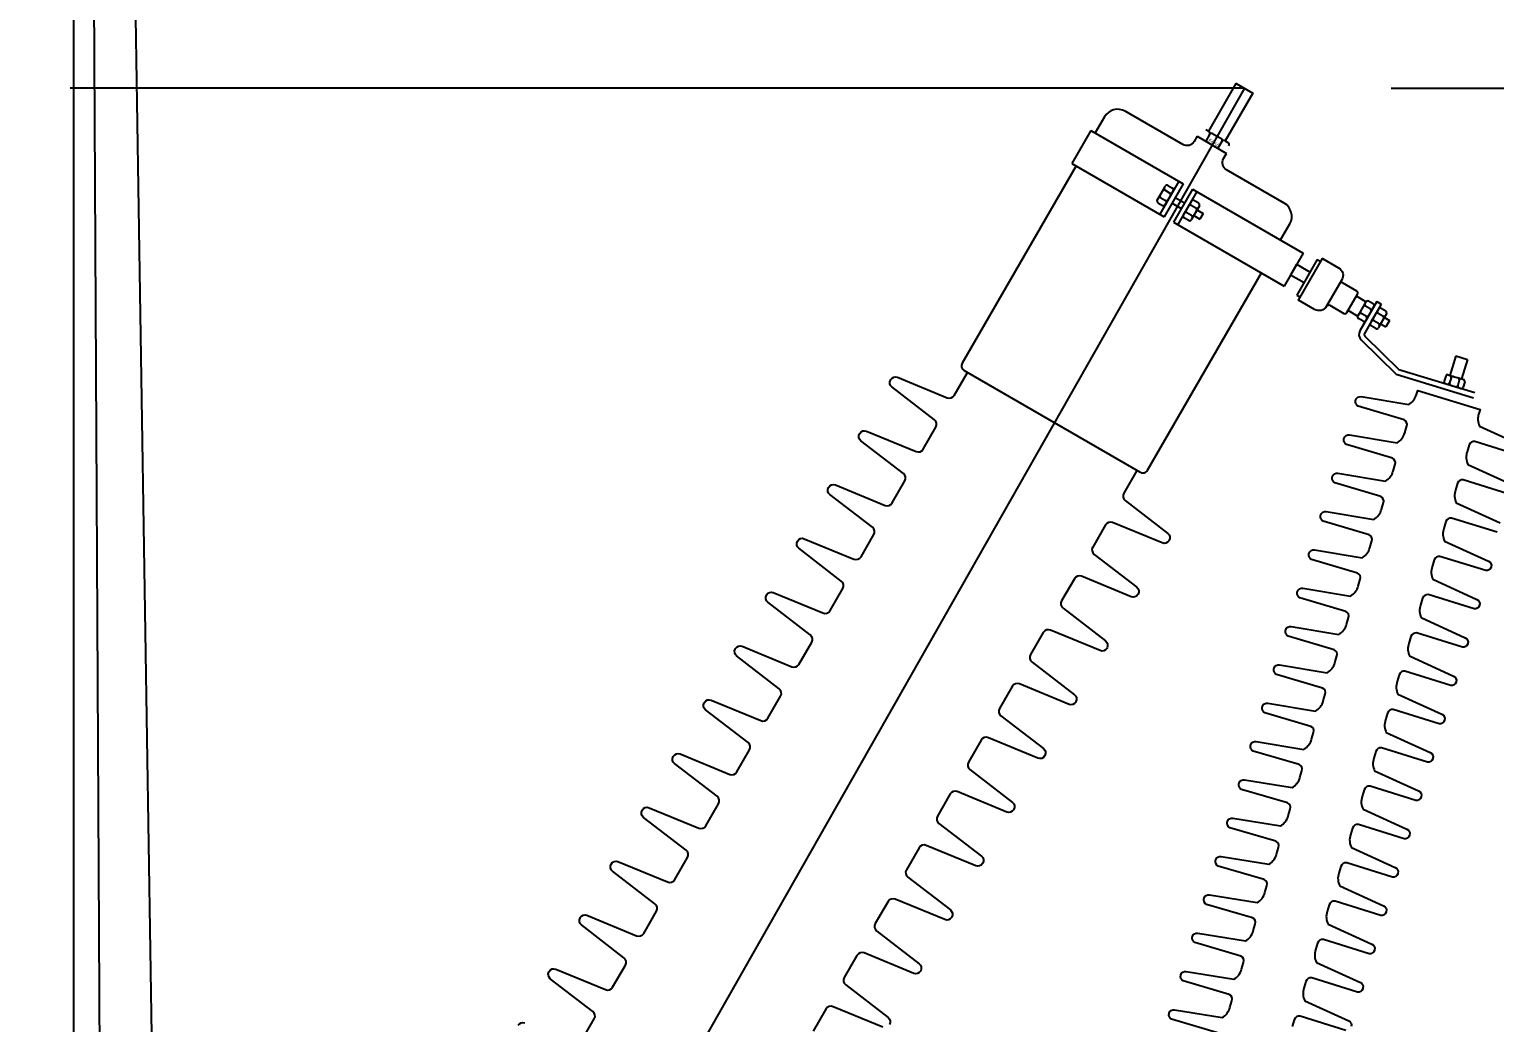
# Model space of a CAD drawing. Header units: centimetres. Extents: x -3 to 132800, y -60 to 85992.
# Drawn here: x 15435 to 17432, y 71384 to 72737 of the extents above; entities that cross this region are included whole.
import ezdxf
from ezdxf.enums import TextEntityAlignment as Align

# ---------------------------------------------------------------- set-up
doc = ezdxf.new("R2010")
doc.units = ezdxf.units.CM
doc.header["$LTSCALE"] = 10
doc.header["$MEASUREMENT"] = 0
doc.layers.get('0').update_dxf_attribs({"linetype": 'CONTINUOUS'})
doc.layers.get('DEFPOINTS').update_dxf_attribs({"color": 2, "linetype": 'CONTINUOUS'})
for name, color, linetype in [('ACERO1', 144, 'CONTINUOUS'), ('DIM', 252, 'CONTINUOUS'), ('TERMINALES', 250, 'CONTINUOUS')]:
    doc.layers.add(name, color=color, linetype=linetype)
doc.styles.get("Standard").update_dxf_attribs({"font": ''})
doc.styles.get('Standard').set_extended_font_data('Zurich Ex BT')
doc.dimstyles.get("Standard").update_dxf_attribs({"dimtxt": 500, "dimasz": 500, "dimexe": 3, "dimexo": 200, "dimgap": 0.09, "dimtad": 0, "dimtih": 1, "dimtoh": 1, "dimzin": 0, "dimdsep": 46, "dimtxsty": 'Standard', "dimcen": 0.09, "dimclrd": 256, "dimclre": 256, "dimclrt": 256, "dimadec": 0, "dimazin": 0, "dimtfac": 1, "dimtofl": 0, "dimtmove": 0, "dimatfit": 3, "dimfxl": 0, "dimtolj": 1, "dimtzin": 0, "dimlwd": -1, "dimarcsym": 0})

# ---------------------------------------------------------------- blocks, each defined once
blk = doc.blocks.new('*D11')
at = {"layer": 'DEFPOINTS', "color": 0}
for p in [(15510.60530577769, 77156.9294623375), (16734.36328048983, 68733.25639514164), (17175.50166197948, 68386.53690514514), (15461.62761454483, 65283.4001225603), (16060.60530577769, 42236.9294623375)]:
    blk.add_point(p, dxfattribs=at)
at = {"layer": 'DIM', "lineweight": -2}
blk.add_line((17272.19491333971, 68561.60950477565), (17243.8533375504, 68510.294306649), dxfattribs=at)
at = {"layer": 'DIM'}
for start, end in [(99.83942017572515, 108.7764900272635), (43.21382578413542, 52.15089563567376)]:
    blk.add_arc((15691.0735824488, 65698.8345144191), 3208.764488747371, start, end, dxfattribs=at)
for points in [[(15134.93586113566, 68943.3673430173), (15150.53626248915, 68777.43240017709), (15640.54089033308, 68907.20107565768)], [(17614.07038885946, 68162.98321508571), (17705.76998698559, 68302.15563146655), (17242.40293877999, 68507.66821765453)]]:
    blk.add_solid(points, dxfattribs=at)
at = {"layer": 'DIM', "insert": (16467.60708654641, 68812.21937036933), "char_height": 500, "attachment_point": 5}
blk.add_mtext('\\A1;30°', dxfattribs=at)
blk = doc.blocks.new('CABEZA')
for p, q in [((-13.11034425570301, 9.631827519107901), (-13.11034425570324, 2.5)), ((-10.61034425570301, 12.1318275191079), (-8.139253060748388, 12.1318275191079)), ((-10.61034425570301, 0), (-8.139253060748388, 0)), ((-8.139253060748388, 12.13182751910836), (8.139253060747933, 12.13182751910745)), ((-8.139253060748388, -4.547473508864641e-13), (8.139253060747933, 4.547473508864641e-13)), ((-5.639253060748388, 9.631827519107901), (-5.639253060748388, 2.499999999999545)), ((5.63925306074816, 9.631827519107901), (5.639253060747933, 2.500000000000455)), ((8.139253060747933, 12.13182751910745), (10.61034425570301, 12.13182751910745)), ((8.139253060747933, 4.547473508864641e-13), (10.61034425570301, 4.547473508864641e-13)), ((13.11034425570301, 9.631827519107446), (13.11034425570324, 2.500000000000455))]:
    blk.add_line(p, q)
for centre, start, end in [((-10.61034425570301, 9.631827519107901), 90, 180), ((-10.61034425570301, 2.5), 180, 270), ((-8.139253060748388, 9.631827519107901), 1.323110747488823e-12, 90), ((-8.139253060748388, 2.5), 270, 359.9999999999987), ((-3.139253060748388, 9.631827519108356), 90, 180), ((-3.139253060748388, 2.499999999999545), 180, 270), ((3.13925306074816, 9.631827519107901), 1.323110747488823e-12, 90), ((3.13925306074816, 2.5), 270, 359.9999999999987), ((8.139253060747933, 9.631827519107446), 90, 180), ((8.139253060747933, 2.500000000000455), 180, 270), ((10.61034425570301, 9.631827519107446), 0, 90), ((10.61034425570301, 2.500000000000455), 270, 0)]:
    blk.add_arc(centre, 2.5, start, end)
blk = doc.blocks.new('*D13')
at = {"layer": 'DEFPOINTS', "color": 0}
for p in [(15739.66887966102, 73406.9294623375), (17805.75695470105, 73406.9294623375), (17090.94182603306, 72656.9294623375)]:
    blk.add_point(p, dxfattribs=at)
at = {"layer": 'DIM', "lineweight": -2}
for p, q in [((15939.66887966102, 73406.9294623375), (17808.75695470105, 73406.9294623375)), ((17290.94182603306, 72656.9294623375), (17808.75695470105, 72656.9294623375))]:
    blk.add_line(p, q, dxfattribs=at)
at = {"layer": 'DIM'}
for p, q in [((17805.75695470105, 73306.9294623375), (17805.75695470105, 73108.29064877819)), ((17805.75695470105, 72756.9294623375), (17805.75695470105, 72955.56827589682))]:
    blk.add_line(p, q, dxfattribs=at)
for points in [[(17789.09028803439, 73306.9294623375), (17822.42362136772, 73306.9294623375), (17805.75695470105, 73406.9294623375)], [(17789.09028803439, 72756.9294623375), (17822.42362136772, 72756.9294623375), (17805.75695470105, 72656.9294623375)]]:
    blk.add_solid(points, dxfattribs=at)
at = {"layer": 'DIM', "insert": (17805.75695470104, 73031.9294623375), "char_height": 150, "attachment_point": 5}
blk.add_mtext('\\A1;750.00', dxfattribs=at)
blk = doc.blocks.new('*D27')
at = {"layer": 'DEFPOINTS', "color": 0}
for p in [(17090.94182603306, 72656.9294623375), (17158.78700396466, 68357.13866904807), (23204.49427711558, 68357.13866904807)]:
    blk.add_point(p, dxfattribs=at)
at = {"layer": 'DIM', "lineweight": -2}
for p, q in [((17290.94182603306, 72656.9294623375), (23207.49427711558, 72656.9294623375)), ((17358.78700396466, 68357.13866904807), (23207.49427711558, 68357.13866904807))]:
    blk.add_line(p, q, dxfattribs=at)
at = {"layer": 'DIM'}
for p, q in [((23204.49427711558, 72556.9294623375), (23204.49427711558, 70705.75794360948)), ((23204.49427711558, 68457.13866904807), (23204.49427711558, 70553.03557072811))]:
    blk.add_line(p, q, dxfattribs=at)
for points in [[(23187.82761044891, 72556.9294623375), (23221.16094378225, 72556.9294623375), (23204.49427711558, 72656.9294623375)], [(23187.82761044891, 68457.13866904807), (23221.16094378225, 68457.13866904807), (23204.49427711558, 68357.13866904807)]]:
    blk.add_solid(points, dxfattribs=at)
at = {"layer": 'DIM', "insert": (23204.49427711557, 70629.3967571688), "char_height": 150, "attachment_point": 5}
blk.add_mtext('\\A1;4299.79', dxfattribs=at)
blk = doc.blocks.new('*D78')
at = {"layer": 'DEFPOINTS', "color": 0}
for p in [(15581.48159443749, 77156.9294623375), (15581.48159443749, 72656.9294623375), (17090.94182603321, 72656.92946233744)]:
    blk.add_point(p, dxfattribs=at)
at = {"layer": 'DIM', "lineweight": -2}
for p, q in [((15581.48159443749, 72856.9294623375), (15581.48159443749, 77159.9294623375)), ((17090.94182603321, 72856.92946233744), (17090.94182603321, 77159.9294623375))]:
    blk.add_line(p, q, dxfattribs=at)
at = {"layer": 'DIM'}
for p, q in [((15681.48159443749, 77156.9294623375), (15869.85052379467, 77156.9294623375)), ((16990.94182603321, 77156.9294623375), (16802.57289667603, 77156.9294623375))]:
    blk.add_line(p, q, dxfattribs=at)
for points in [[(15681.48159443749, 77173.59612900417), (15681.48159443749, 77140.26279567083), (15581.48159443749, 77156.9294623375)], [(16990.94182603321, 77173.59612900417), (16990.94182603321, 77140.26279567083), (17090.94182603321, 77156.9294623375)]]:
    blk.add_solid(points, dxfattribs=at)
at = {"layer": 'DIM', "insert": (16336.21171023535, 77156.9294623375), "char_height": 150, "attachment_point": 5}
blk.add_mtext('\\A1;1509.46', dxfattribs=at)
blk = doc.blocks.new('*D79')
at = {"layer": 'DEFPOINTS', "color": 0}
for p in [(15581.48159443749, 72859.87145323544), (15581.48159443749, 72656.9294623375), (17090.94182603306, 72656.9294623375)]:
    blk.add_point(p, dxfattribs=at)
at = {"layer": 'DIM', "lineweight": -2}
for p, q in [((15581.48159443749, 72856.9294623375), (15581.48159443749, 72862.87145323544)), ((17090.94182603306, 72856.9294623375), (17090.94182603306, 72862.87145323544))]:
    blk.add_line(p, q, dxfattribs=at)
at = {"layer": 'DIM'}
for p, q in [((15681.48159443749, 72859.87145323544), (15869.8505237946, 72859.87145323544)), ((16990.94182603306, 72859.87145323544), (16802.57289667596, 72859.87145323544))]:
    blk.add_line(p, q, dxfattribs=at)
for points in [[(15681.48159443749, 72876.5381199021), (15681.48159443749, 72843.20478656876), (15581.48159443749, 72859.87145323544)], [(16990.94182603306, 72876.5381199021), (16990.94182603306, 72843.20478656876), (17090.94182603306, 72859.87145323544)]]:
    blk.add_solid(points, dxfattribs=at)
at = {"layer": 'DIM', "insert": (16336.21171023528, 72859.87145323544), "char_height": 150, "attachment_point": 5}
blk.add_mtext('\\A1;1509.46', dxfattribs=at)

msp = doc.modelspace()

# ---------------------------------------------------------------- linework, layer by layer
for p, q in [((17038.36526507961, 72600.60127835929), (17042.245132441, 72598.36123589099)), ((17026.35754839064, 72591.54548424201), (17066.60977881851, 72568.30584816959)), ((17043.46037197405, 72593.82590021564), (17038.19721699996, 72584.70984838634)), ((17047.99570765097, 72595.04113974723), (17058.81802566158, 72588.79287152992)), ((17060.03326519492, 72584.25753585469), (17054.77011021501, 72575.14148402539)), ((17064.56860087184, 72585.47277538628), (17068.44846823294, 72583.2327329181)), ((17378.9629987742, 72292.28210169436), (17370.9159443974, 72265.84339935156)), ((17378.9629987742, 72292.28210169436), (17394.84416262317, 72287.44840798991)), ((17394.84416262317, 72287.44840798991), (17386.79710825219, 72261.00970564711))]:
    msp.add_line(p, q)
msp.add_lwpolyline([(17042.17527444982, 72598.40156841952), (17079.71023383272, 72663.41402511821), (17102.1734182337, 72650.44489955668), (17064.63845885691, 72585.43244285787)])
msp.add_lwpolyline([(17026.35754839064, 72591.54548424201), (17022.22776504857, 72584.39248966564, -0.414213562373095), (17006.78815284407, 72580.25545804352), (16928.36646138877, 72625.53224271604, 0.4142135623730951), (16900.02061341727, 72617.93699564353), (16887.42749081529, 72596.12506747093)], format="xyb")
for centre, start, end in [((17040.58508437197, 72595.48594828752), 329.9999999999897, 59.99999999989943), ((17046.33565958223, 72592.16585214376), 59.99999999989943, 149.9999999999897), ((17057.15797759285, 72585.91758392645), 329.9999999999897, 59.99999999989943), ((17062.90855279699, 72582.5974877827), 59.99999999989943, 149.9999999999897), ((17066.78842016421, 72580.35744531451), 329.9999999999897, 59.99999999989943)]:
    msp.add_arc(centre, 3.320096143772775, start, end)
at = {"layer": 'ACERO1'}
for p, q in [((15495.84280577763, 42236.9294623375), (15495.84280577763, 77156.9294623375)), ((15685.6053057777, 42236.9294623375), (15500.6053057777, 77156.9294623375)), ((15510.6053057777, 77156.9294623375), (16060.6053057777, 42236.9294623375))]:
    msp.add_line(p, q, dxfattribs=at)
at = {"layer": 'DIM'}
msp.add_line((17090.94182603306, 72656.9294623375), (15490.94182603306, 72656.9294623375), dxfattribs=at)
at = {"layer": 'TERMINALES'}
for p, q in [((17090.94182603306, 72656.9294623375), (15622.16962570395, 70073.60936810634)), ((16881.4709371609, 72599.56408532754), (16855.53268603731, 72554.63771652266)), ((16881.4709371609, 72599.56408532754), (17007.44447528572, 72526.83322917808)), ((16855.53268603731, 72554.63771652266), (16981.50622416213, 72481.9068603732)), ((17001.4243418678, 72530.30895482864), (16975.48609074421, 72485.38258602376)), ((17007.44447528572, 72526.83322917808), (16981.50622416213, 72481.9068603732)), ((16992.26482050535, 72500.54129586146), (17004.84420377512, 72493.27858554687)), ((17020.02385855548, 72519.5705188636), (16994.08560743189, 72474.64415005872)), ((16996.6858789425, 72508.19879368994), (17009.26526220644, 72500.93608337535)), ((17026.04399196758, 72516.09479321305), (17000.10574084399, 72471.16842440817)), ((17020.02385855548, 72519.5705188636), (17170.84660013248, 72432.4929684121)), ((17021.76511634066, 72483.50929212103), (17030.16510580533, 72478.6595559432)), ((17026.18617477199, 72491.16678994927), (17034.58616423666, 72486.3170537718)), ((17034.58616423666, 72486.3170537718), (17030.16510580533, 72478.6595559432)), ((16994.08560743189, 72474.64415005872), (17144.90834900889, 72387.56659960722)), ((17170.84660013248, 72432.4929684121), (17144.90834900889, 72387.56659960722)), ((17190.19484138158, 72423.52078891451), (17162.3526050041, 72375.29662091423)), ((17190.19484138158, 72423.52078891451), (17194.85803942878, 72420.82849026714)), ((17162.02759475169, 72417.21800301828), (17153.72735438968, 72402.84156500081)), ((17153.72735438968, 72402.84156500081), (17172.12360301475, 72392.22048590564)), ((17162.02759475169, 72417.21800301828), (17180.42384337646, 72406.5969239231)), ((17162.3526050041, 72375.29662091423), (17167.01580305713, 72372.60432226675)), ((17256.52560145636, 72366.24380978731), (17243.52888311388, 72373.7474686246)), ((17271.10431628256, 72366.32061346712), (17277.39400791453, 72362.68925830977)), ((17245.14760329866, 72346.47580330282), (17232.12458567386, 72353.99464603605)), ((17281.52884761, 72344.67673964331), (17288.69993094047, 72340.53651275182)), ((17288.69993094047, 72340.53651275182), (17283.68189595361, 72331.8450211915)), ((17276.51081262314, 72335.985248083), (17283.68189595361, 72331.8450211915))]:
    msp.add_line(p, q, dxfattribs=at)
for points in [[(17140.0408430259, 72450.27868057076), (17152.63396562788, 72472.09060874324, 0.4142135623730956), (17145.03871855513, 72500.43645671451), (17066.61702709983, 72545.71324138714, -0.414213562373095), (17062.47999547673, 72561.15285359322), (17066.60977881851, 72568.30584816959)], [(16861.48923969171, 72551.19869866605), (16706.27272390947, 72282.35580715873, 0.414213562373095), (16708.9310603852, 72272.43476036876), (16948.96502933215, 72133.85108378307, 0.414213562373095), (16958.88607612038, 72136.50942025844), (17114.10259190232, 72405.35231176588)], [(17202.89698048711, 72360.18478821682), (17202.80002618366, 72360.01685843988, -0.4142135623731054), (17186.44288164925, 72355.63397477123), (17164.52419667779, 72368.28873343822), (17197.34964580229, 72425.14407909567), (17219.26833076822, 72412.4893204288, -0.414213562373095), (17223.65121444263, 72396.13217589409), (17223.5542601389, 72395.96424611715), (17202.89698048711, 72360.18478821682, -0.4142135623731903), (17207.14885768202, 72361.32407527776), (17226.35880750995, 72350.23320557595, 0.4142135623731947), (17230.61068469904, 72351.37249263677), (17245.04278408259, 72376.369622024, 0.4142135623731387), (17243.90349701903, 72380.62149921966), (17224.69354719664, 72391.7123689216, -0.414213562373095), (17223.5542601389, 72395.96424611715)], [(17271.10431628256, 72366.32061346712), (17248.23876013497, 72326.71630847685, 0.3419585923961854), (17249.95373113355, 72314.12666141718), (17297.48006838008, 72267.44589827837), (17402.81536329608, 72235.38536690535)], [(17277.39400791453, 72362.68925830977), (17254.52845176694, 72323.08495331962, 0.3419585923963343), (17255.04294306751, 72319.30805920168), (17301.29865619017, 72273.87531363171), (17404.93010429387, 72242.33337609038)], [(16187.67903924146, 71359.12592569726), (16205.06308006048, 71389.23596764343, 0.3760080610921703), (16203.07183314913, 71399.2802338373), (16145.08864445479, 71443.8903335172, -0.3760080610921645), (16143.22758236243, 71453.27792020839), (16143.61499544275, 71453.94893934483, -0.3760080610921807), (16152.67541504012, 71457.03100564376), (16220.3004889791, 71429.12114108073, 0.3760080610921703), (16229.99470211752, 71432.41880376566), (16247.37874294789, 71462.52884571171, 0.3760080610921703), (16245.38749603101, 71472.57311190559), (16187.40430733638, 71517.18321158549, -0.3760080610921645), (16185.54324524431, 71526.57079827679), (16185.93065832463, 71527.24181741323, -0.3760080610921807), (16194.99107792753, 71530.32388371204), (16262.61615186098, 71502.41401914913, 0.3760080610921703), (16272.31036500523, 71505.71168183406), (16289.69440582395, 71535.82172378011, 0.3760080610921703), (16287.7031589129, 71545.86598997399), (16229.71997021826, 71590.47608965378, -0.3760080610921645), (16227.85890813202, 71599.86367634508), (16228.24632120651, 71600.53469548163, -0.3760080610921807), (16237.30674080941, 71603.61676178033), (16304.93181474286, 71575.70689721742, 0.3760080610921703), (16314.62602788682, 71579.00455990234), (16332.01006870584, 71609.1146018484, 0.3760080610921703), (16330.01882179449, 71619.15886804227), (16272.03563310015, 71663.76896772206, -0.3760080610921645), (16270.17457100808, 71673.15655441336), (16270.56198409393, 71673.82757354992, -0.3760080610921807), (16279.62240368548, 71676.90963984873), (16347.24747762475, 71648.9997752857, 0.3760080610921703), (16356.9416907687, 71652.29743797063), (16374.32573159354, 71682.40747991668, 0.3760080610921703), (16372.33448467637, 71692.45174611056), (16314.35129598203, 71737.06184579035, -0.3760080610921645), (16312.49023389549, 71746.44943248176), (16312.87764697581, 71747.1204516182, -0.3760080610921807), (16321.93806657318, 71750.20251791702), (16389.56314051216, 71722.2926533541, 0.3760080610921703), (16399.25735365059, 71725.59031603903), (16416.64139447513, 71755.70035798497, 0.3760080610921703), (16414.65014755826, 71765.74462417884), (16356.66695886362, 71810.35472385875, -0.3760080610921645), (16354.80589677738, 71819.74231055005), (16355.19330985187, 71820.41332968649, -0.3760080610921807), (16364.25372945477, 71823.4953959853), (16431.87880338822, 71795.58553142239, 0.3760080610921703), (16441.57301653247, 71798.88319410731), (16458.9570573512, 71828.99323605349, 0.3760080610921703), (16456.96581044596, 71839.03750224713), (16398.9826217455, 71883.64760192703, -0.3760080610921645), (16397.12155965926, 71893.03518861833), (16397.50897273958, 71893.70620775477, -0.3760080610921807), (16406.56939233666, 71896.78827405382), (16474.19446627011, 71868.87840949067, 0.3760080610921703), (16483.88867941406, 71872.1760721756), (16501.2727202389, 71902.28611412177, 0.3760080610921703), (16499.28147332755, 71912.33038031553), (16441.29828462739, 71956.94047999532, -0.3760080610921645), (16439.43722254114, 71966.32806668685), (16439.82463562117, 71966.99908582318, -0.3760080610921807), (16448.88505521854, 71970.0811521221), (16516.51012915781, 71942.17128755919, 0.3760080610921703), (16526.20434229595, 71945.46895024389), (16543.58838312078, 71975.57899219006, 0.3760080610921703), (16541.59713620361, 71985.62325838393), (16483.61394751509, 72030.23335806384, -0.3760080610921645), (16481.75288542273, 72039.62094475514), (16482.14029850305, 72040.29196389146, -0.3760080610921807), (16491.20071810042, 72043.37403019039), (16558.8257920394, 72015.46416562748, 0.3760080610921703), (16568.52000517783, 72018.76182831217), (16585.90404600238, 72048.87187025834, 0.3760080610921703), (16583.91279909132, 72058.91613645222), (16525.92961039668, 72103.52623613212, -0.3760080610921645), (16524.06854830462, 72112.91382282342), (16524.45596138493, 72113.58484195975, -0.3760080610921807), (16533.51638098784, 72116.66690825879), (16601.14145492129, 72088.75704369576, 0.3760080610921703), (16610.83566806553, 72092.05470638069), (16628.21970888426, 72122.16474832674, 0.3760080610921703), (16626.2284619732, 72132.20901452062), (16568.24527327275, 72176.8191142004, -0.3760080610921645), (16566.3842111865, 72186.20670089171), (16566.77162426682, 72186.87772002826, -0.3760080610921807), (16575.8320438639, 72189.95978632708), (16643.45711780317, 72162.04992176405, 0.3760080610921703), (16653.15133094131, 72165.34758444897), (16670.53537176614, 72195.45762639503, 0.3760080610921703), (16668.54412485479, 72205.5018925889), (16610.56093616045, 72250.11199226881, -0.3760080610921645), (16608.69987406838, 72259.49957895999), (16609.08728714841, 72260.17059809655, -0.3760080610921807), (16618.14770674578, 72263.25266439536), (16685.77278068505, 72235.34279983233, 0.3760080610921703), (16695.46699382901, 72238.64046251726), (16713.4663706862, 72269.8162977438)], [(17054.24270169676, 71370.17182323894), (16991.65211123514, 71388.6811091022, -0.3760080610922978), (16988.10971007898, 71396.53219604537), (16988.31276112947, 71397.19932293425, -0.3760080610920716), (16995.62849158754, 71401.74555873928), (17060.59508125165, 71391.04264930238, 0.2010768075294344), (17071.10006937042, 71404.70389187882), (17073.91946832283, 71413.96706398645, 0.3760080610921219), (17070.12926948502, 71422.36734935943), (17007.53867901176, 71440.87663522268, -0.3760080610922978), (17003.9962778556, 71448.72772216609), (17004.19932891191, 71449.39484905497, -0.3760080610920716), (17011.51505936997, 71453.94108485976), (17076.4816490399, 71443.23817542299, 0.2010768075294344), (17086.98663715256, 71456.8994179993), (17089.80603610527, 71466.16259010693, 0.3760080610921219), (17086.01583726746, 71474.56287547991), (17023.42524679972, 71493.07216134317, -0.3760080610922978), (17019.88284563775, 71500.92324828658), (17020.08589669405, 71501.59037517545, -0.3760080610920716), (17027.40162715241, 71506.13661098025), (17092.36821682234, 71495.43370154347, 0.2010768075294344), (17102.87320494082, 71509.09494411979), (17105.69260388771, 71518.35811622742, 0.3760080610921219), (17101.90240505542, 71526.7584016004), (17039.31181458216, 71545.26768746365, -0.3760080610922978), (17035.769413426, 71553.11877440706), (17035.97246447649, 71553.78590129594, -0.3760080610920716), (17043.28819493455, 71558.33213710073), (17108.25478460477, 71547.62922766396, 0.2010768075294344), (17118.75977272326, 71561.29047024039), (17121.57917167596, 71570.5536423479, 0.3760080610921219), (17117.78897283204, 71578.95392772088), (17055.19838236459, 71597.46321358414, -0.3760080610922978), (17051.65598120844, 71605.31430052755), (17051.85903226474, 71605.98142741642, -0.3760080610920716), (17059.17476272281, 71610.52766322134), (17124.14135239303, 71599.82475378444, 0.2010768075294344), (17134.64634051151, 71613.48599636088), (17137.46573945811, 71622.74916846839, 0.3760080610921219), (17133.67554061447, 71631.14945384148), (17071.08495015285, 71649.65873970474, -0.3760080610922978), (17067.54254899669, 71657.50982664803), (17067.74560004718, 71658.17695353691, -0.3760080610920716), (17075.06133050525, 71662.72318934182), (17140.02792016936, 71652.02027990493, 0.2010768075294344), (17150.53290828813, 71665.68152248136), (17153.35230724636, 71674.944694589, 0.3760080610921219), (17149.56210840273, 71683.34497996197), (17086.97151793529, 71701.85426582523, -0.3760080610922978), (17083.42911677302, 71709.70535276864), (17083.63216782932, 71710.37247965751, -0.3760080610920716), (17090.9478982935, 71714.9187154623), (17155.91448795761, 71704.21580602553, 0.2010768075294344), (17166.41947607609, 71717.87704860185), (17169.23887502298, 71727.14022070948, 0.3760080610921219), (17165.44867618517, 71735.54050608246), (17102.85808571743, 71754.04979194571, -0.3760080610922978), (17099.31568456128, 71761.90087888912), (17099.51873561176, 71762.568005778, -0.3760080610920716), (17106.83446607012, 71767.11424158279), (17171.80105574005, 71756.41133214602, 0.2010768075294344), (17182.30604385853, 71770.07257472233), (17185.12544281124, 71779.33574682997, 0.3760080610921219), (17181.33524397313, 71787.73603220294), (17118.74465349987, 71806.2453180662, -0.3760080610922978), (17115.20225234371, 71814.09640500961), (17115.4053033942, 71814.76353189848, -0.3760080610920716), (17122.72103385226, 71819.30976770328), (17187.68762352248, 71808.6068582665, 0.2010768075294344), (17198.19261164097, 71822.26810084305), (17201.01201059338, 71831.53127295045, 0.3760080610921219), (17197.22181175557, 71839.93155832343), (17134.6312212823, 71858.44084418668, -0.3760080610922978), (17131.08882012615, 71866.2919311301), (17131.29187118245, 71866.95905801897, -0.3760080610920716), (17138.60760164052, 71871.50529382376), (17203.57419131045, 71860.80238438699, 0.2010768075294344), (17214.07917942922, 71874.46362696354), (17216.89857837582, 71883.72679907094, 0.3760080610921219), (17213.108379538, 71892.12708444403), (17150.51778907056, 71910.63637030729, -0.3760080610922978), (17146.9753879144, 71918.4874572507), (17147.1784389646, 71919.15458413957, -0.3760080610920716), (17154.49416942296, 71923.70081994448), (17219.46075909289, 71912.99791050747, 0.2010768075294344), (17229.96574720555, 71926.65915308402), (17232.78514616407, 71935.92232519154, 0.3760080610921219), (17228.99494732044, 71944.32261056452), (17166.4043568527, 71962.83189642777, -0.3760080610922978), (17162.86195569655, 71970.68298337118), (17163.06500674703, 71971.35011026006, -0.3760080610920716), (17170.38073721121, 71975.89634606497), (17235.34732687532, 71965.1934366282, 0.2010768075294344), (17245.8523149938, 71978.85467920451), (17248.67171394069, 71988.11785131202, 0.3760080610921219), (17244.88151510258, 71996.518136685), (17182.29092463514, 72015.02742254826, -0.3760080610922978), (17178.74852347899, 72022.87850949167), (17178.95157453529, 72023.54563638054, -0.3760080610920716), (17186.26730499336, 72028.09187218545), (17251.23389465776, 72017.38896274868, 0.2010768075294344), (17261.73888277624, 72031.050205325), (17264.55828172895, 72040.31337743251, 0.3760080610921219), (17260.76808289084, 72048.71366280549), (17198.17749241758, 72067.22294866874, -0.3760080610922978), (17194.63509126142, 72075.07403561215), (17194.83814231191, 72075.74116250103, -0.3760080610920716), (17202.15387277579, 72080.28739830594), (17267.12046244019, 72069.58448886916, 0.2010768075294344), (17277.62545055868, 72083.2457314456), (17280.44484951109, 72092.508903553, 0.3760080610921219), (17276.65465067328, 72100.90918892597), (17214.06406020001, 72119.41847478923, -0.3760080610922978), (17210.52165904386, 72127.26956173264), (17210.72471010016, 72127.93668862151, -0.3760080610920716), (17218.04044055823, 72132.48292442654), (17283.00703022816, 72121.78001498965, 0.2010768075294344), (17293.51201834693, 72135.44125756608), (17296.33141729353, 72144.70442967348, 0.3760080610921219), (17292.54121845571, 72153.10471504657), (17229.95062798827, 72171.61400090971, -0.3760080610922978), (17226.40822683182, 72179.46508785324), (17226.61127788231, 72180.13221474212, -0.3760080610920716), (17233.92700834067, 72184.67845054703), (17298.8935980106, 72173.97554111014, 0.2010768075294344), (17309.39858612908, 72187.63678368657), (17312.21798508178, 72196.8999557942, 0.3760080610921219), (17308.42778623815, 72205.30024116706), (17245.83719577041, 72223.80952703032, -0.3760080610922978), (17242.29479461426, 72231.66061397373), (17242.49784566474, 72232.3277408626, -0.3760080610920716), (17249.81357612892, 72236.87397666751), (17314.78016579303, 72226.17106723074, 0.2010768075294344), (17325.28515391151, 72239.83230980705), (17326.95468046889, 72245.31756113596), (17411.86850561249, 72219.47264033147), (17410.19897906093, 72213.98738900256, 0.2010768075294152), (17411.31166946679, 72196.79011467936), (17471.22475150228, 72169.48383986576, -0.3760080610920715)], [(17467.24837114407, 72156.41939022868), (17404.95928991191, 72175.9192886158, 0.3760080610921219), (17397.13181022538, 72171.05503498948), (17394.31241127267, 72161.79186288208, 0.2010768075294152), (17395.42510167853, 72144.59458855876), (17455.33818371985, 72117.28831374527, -0.3760080610920715)], [(16944.42971902563, 72136.46954640803), (16926.43034216262, 72105.29371118148, 0.3760080610921723), (16928.42158907979, 72095.24944498761), (16986.40477777413, 72050.63934530794, -0.3760080610921807), (16988.2658398662, 72041.25175861652), (16987.87842678035, 72040.5807394802, -0.3760080610921645), (16978.81800718298, 72037.49867318127), (16911.19293324371, 72065.40853774418, 0.3760080610921722), (16901.49872010557, 72062.11087505937), (16884.11467928073, 72032.0008331132, 0.3760080610921723), (16886.1059261979, 72021.95656691933), (16944.08911489225, 71977.34646723953, -0.3760080610921807), (16945.95017697878, 71967.95888054823), (16945.56276390429, 71967.28786141191, -0.3760080610921645), (16936.50234430109, 71964.20579511287), (16868.87727036794, 71992.1156596759, 0.3760080610921722), (16859.18305722369, 71988.81799699109), (16841.79901640496, 71958.70795504491, 0.3760080610921723), (16843.79026331602, 71948.66368885104), (16901.77345201065, 71904.05358917125, -0.3760080610921807), (16903.6345140969, 71894.66600247983), (16903.24710101658, 71893.9949833434, -0.3760080610921645), (16894.1866814195, 71890.91291704458), (16826.56160748605, 71918.8227816075, 0.3760080610921722), (16816.8673943418, 71915.52511892257), (16799.48335351726, 71885.41507697663, 0.3760080610921723), (16801.47460042832, 71875.37081078276), (16859.45778912877, 71830.76071110285, -0.3760080610921807), (16861.31885121502, 71821.37312441155), (16860.9314381347, 71820.70210527511, -0.3760080610921645), (16851.87101853762, 71817.6200389763), (16784.24594459835, 71845.52990353921, 0.3760080610921722), (16774.55173146021, 71842.23224085428), (16757.16769063538, 71812.12219890834, 0.3760080610921723), (16759.15893755254, 71802.07793271447), (16817.14212624689, 71757.46783303456, -0.3760080610921807), (16819.00318833313, 71748.08024634326), (16818.61577525311, 71747.40922720682, -0.3760080610921645), (16809.55535565574, 71744.3271609079), (16741.93028171646, 71772.23702547092, 0.3760080610921722), (16732.23606857833, 71768.939362786), (16714.85202775349, 71738.82932083994, 0.3760080610921723), (16716.84327466484, 71728.78505464607), (16774.82646335918, 71684.17495496628, -0.3760080610921807), (16776.68752545154, 71674.78736827498), (16776.30011237122, 71674.11634913842, -0.3760080610921645), (16767.23969276803, 71671.03428283961), (16699.61461884069, 71698.94414740264, 0.3760080610921722), (16689.92040569062, 71695.64648471771), (16672.5363648719, 71665.53644277166, 0.3760080610921723), (16674.52761178296, 71655.49217657778), (16732.51080048341, 71610.88207689788, -0.3760080610921807), (16734.37186256966, 71601.49449020669), (16733.98444948934, 71600.82347107014, -0.3760080610921645), (16724.92402989226, 71597.74140477132), (16657.29895595299, 71625.65126933435, 0.3760080610921722), (16647.60474281456, 71622.35360664943), (16630.22070199002, 71592.24356470337, 0.3760080610921723), (16632.21194890107, 71582.1992985095), (16690.19513759571, 71537.58919882959, -0.3760080610921807), (16692.05619968777, 71528.20161213817), (16691.66878660746, 71527.53059300185, -0.3760080610921645), (16682.60836701038, 71524.4485267028), (16614.98329307111, 71552.35839126595, 0.3760080610921722), (16605.28907992715, 71549.06072858103), (16587.90503910231, 71518.95068663485, 0.3760080610921723), (16589.89628601948, 71508.9064204411), (16647.87947471382, 71464.2963207613, -0.3760080610921807), (16649.74053680007, 71454.90873406989), (16649.35312372586, 71454.23771493345, -0.3760080610921645), (16640.29270412267, 71451.15564863452), (16572.66763018922, 71479.06551319755, 0.3760080610921722), (16562.97341704526, 71475.76785051274), (16545.58937622625, 71445.65780856657, 0.3760080610921723), (16547.5806231376, 71435.6135423727), (16605.56381183194, 71391.00344269279, -0.3760080610921807), (16607.42487391848, 71381.6158560016)], [(17451.36180336163, 72104.2238641082), (17389.07272212947, 72123.72376249531, 0.3760080610921219), (17381.24524243712, 72118.85950886899), (17378.42584349053, 72109.59633676159, 0.2010768075294152), (17379.53853389639, 72092.39906243827), (17439.4516159377, 72065.09278762479, -0.3760080610920715)], [(17435.47523557919, 72052.02833798771), (17373.18615434122, 72071.52823637471, 0.3760080610921219), (17365.35867465469, 72066.6639827485), (17362.53927570227, 72057.4008106411, 0.2010768075294152), (17363.65196611395, 72040.20353631779), (17423.56504815527, 72012.8972615043, -0.3760080610920715), (17427.10744931142, 72005.04617456089), (17426.90439825512, 72004.37904767202, -0.3760080610922364), (17419.58866779705, 71999.8328118671), (17357.29958655907, 72019.33271025422, 0.3760080610921219), (17349.47210687254, 72014.46845662802), (17346.65270791983, 72005.2052845205, 0.2010768075294152), (17347.76539833152, 71988.0080101973), (17407.67848036701, 71960.70173538382, -0.3760080610920715), (17411.22088152316, 71952.8506484404), (17411.01783047268, 71952.18352155153, -0.3760080610922364), (17403.70210001461, 71947.63728574662), (17341.41301877663, 71967.13718413374, 0.3760080610921219), (17333.58553909011, 71962.27293050753), (17330.7661401374, 71953.00975840002, 0.2010768075294152), (17331.87883054908, 71935.8124840767), (17391.79191258457, 71908.50620926321, -0.3760080610920715), (17395.33431374073, 71900.6551223198), (17395.13126269024, 71899.98799543093, -0.3760080610922364), (17387.81553222636, 71895.44175962613), (17325.5264509942, 71914.94165801325, 0.3760080610921219), (17317.69897130767, 71910.07740438705), (17314.87957235496, 71900.81423227953, 0.2010768075294152), (17315.99226276112, 71883.61695795621), (17375.90534480214, 71856.31068314273, -0.3760080610920715), (17379.44774595858, 71848.45959619932), (17379.24469490228, 71847.79246931044, -0.3760080610922364), (17371.92896444392, 71843.24623350565), (17309.63988321176, 71862.74613189277, 0.3760080610921219), (17301.81240351941, 71857.88187826645), (17298.99300457282, 71848.61870615905, 0.2010768075294152), (17300.10569497868, 71831.42143183573), (17360.01877701417, 71804.11515702224, -0.3760080610920715), (17363.56117817615, 71796.26407007883), (17363.35812711984, 71795.59694318996, -0.3760080610922364), (17356.04239666148, 71791.05070738516), (17293.75331542351, 71810.55060577205, 0.3760080610921219), (17285.92583573698, 71805.68635214596), (17283.10643678456, 71796.42318003856, 0.2010768075294152), (17284.21912719624, 71779.22590571524), (17344.13220923756, 71751.91963090176, -0.3760080610920715), (17347.67461039371, 71744.06854395835), (17347.47155933741, 71743.40141706947, -0.3760080610922364), (17340.15582887934, 71738.85518126444), (17277.86674764136, 71758.35507965156, 0.3760080610921219), (17270.03926795483, 71753.49082602547), (17267.21986900213, 71744.22765391784, 0.2010768075294152), (17268.33255941381, 71727.03037959475), (17328.2456414493, 71699.72410478115, -0.3760080610920715), (17331.78804260545, 71691.87301783786), (17331.58499155497, 71691.20589094899, -0.3760080610922364), (17324.2692610969, 71686.65965514396), (17261.9801798531, 71706.15955353108, 0.3760080610921219), (17254.1527001724, 71701.29529990499), (17251.33330121969, 71692.03212779736, 0.2010768075294152), (17252.44599163137, 71674.83485347427), (17312.35907366686, 71647.52857866067, -0.3760080610920715), (17315.90147482302, 71639.67749171726), (17315.69842377282, 71639.01036482838, -0.3760080610922364), (17308.38269330865, 71634.46412902347), (17246.09361207649, 71653.96402741059, 0.3760080610921219), (17238.26613238414, 71649.09977378439), (17235.44673343754, 71639.83660167687, 0.2010768075294152), (17236.55942384341, 71622.63932735367), (17296.4725058789, 71595.33305254018, -0.3760080610920715), (17300.01490703505, 71587.48196559677), (17299.81185598457, 71586.8148387079, -0.3760080610922364), (17292.49612552621, 71582.26860290299), (17230.20704428823, 71601.7685012901, 0.3760080610921219), (17222.3795646017, 71596.9042476639), (17219.56016565511, 71587.64107555638, 0.2010768075294152), (17220.67285606097, 71570.44380123318), (17280.58593809646, 71543.1375264197, -0.3760080610920715), (17284.12833925262, 71535.28643947629), (17283.92528820213, 71534.61931258741, -0.3760080610922364), (17276.60955774406, 71530.0730767825), (17214.32047650609, 71549.5729751695, 0.3760080610921219), (17206.49299681956, 71544.70872154341), (17203.67359786685, 71535.4455494359, 0.2010768075294152), (17204.78628827271, 71518.2482751127), (17264.69937031403, 71490.94200029921, -0.3760080610920715), (17268.24177147018, 71483.0909133558), (17268.03872041388, 71482.42378646693, -0.3760080610922364), (17260.72298995581, 71477.87755066201), (17198.43390872365, 71497.37744904902, 0.3760080610921219), (17190.6064290313, 71492.51319542293), (17187.78703008442, 71483.2500233153, 0.2010768075294152), (17188.8997204961, 71466.05274899221), (17248.81280253159, 71438.74647417873, -0.3760080610920715), (17252.35520368774, 71430.89538723532), (17252.15215263726, 71430.22826034644, -0.3760080610922364), (17244.83642217919, 71425.68202454141), (17182.54734093539, 71445.18192292853, 0.3760080610921219), (17174.71986125469, 71440.31766930244), (17171.90046229616, 71431.05449719481, 0.2010768075294152), (17173.01315270813, 71413.85722287172), (17232.92623474915, 71386.55094805812, -0.3760080610920715), (17236.4686359056, 71378.69986111471)], [(16597.97704124079, 71377.86277056624), (16530.35196730763, 71405.77263512927, 0.3760080610921722), (16520.65775416338, 71402.47497244446), (16503.27371334466, 71372.36493049828, 0.3760080610921723)], [(16101.29933256086, 71380.65606127655, -0.3760080610921807), (16110.35975215823, 71383.73812757547)], [(17228.94985439094, 71373.48649842093), (17166.66077315296, 71392.98639680805, 0.3760080610921219), (17158.83329346643, 71388.12214318172), (17156.01389451983, 71378.85897107433, 0.2010768075294152)]]:
    msp.add_lwpolyline(points, format="xyb", dxfattribs=at)

# ---------------------------------------------------------------- block references
at = {"xscale": 1.037530042813134, "yscale": 1.037530045025051, "zscale": 1.037530044928992, "rotation": 343.0715094946611}
msp.add_blockref('CABEZA', (17375.19143018302, 72251.38483120895), dxfattribs=at)
at = {"layer": 'TERMINALES', "yscale": 1.037530045025051, "zscale": 1.037530044928992}
for p, xscale, rotation in [((16988.45521630586, 72507.8457704262), 1.03753004318286, 60.00000016953398), ((17013.07486641175, 72493.63160881061), 1.03753004325562, 240.0000001625746), ((17250.82345274231, 72356.36739849321), 1.03753004325562, 240.0000001625746), ((17268.01392352163, 72346.44247556046), 1.03753004325562, 240.0000001625746)]:
    msp.add_blockref('CABEZA', p, dxfattribs=dict(at, xscale=xscale, rotation=rotation))

# ---------------------------------------------------------------- texts
msp.add_text('FOV', height=4.428813084042336, rotation=329.9999999990306).set_placement((17041.2402257537, 72584.72935553895), (17053.75814221055, 72577.50213310261), align=Align.ALIGNED)

# ---------------------------------------------------------------- dimensions: what is measured, and where the dimension line sits
at = {"layer": 'DIM', "color": 0}
for base, p1, picture, middle in [((15581.48159443749, 77156.9294623375), (17090.94182603321, 72656.92946233744), '*D78', (16336.21171023535, 77156.9294623375)), ((15581.48159443749, 72859.87145323544), (17090.94182603306, 72656.9294623375), '*D79', (16336.21171023528, 72859.87145323544))]:
    dim = msp.add_linear_dim(base=base, p1=p1, p2=(15581.48159443749, 72656.9294623375), dimstyle='Standard', override={"dimtxt": 150, "dimasz": 100}, dxfattribs=at)
    dim.commit()
    dim.dimension.update_dxf_attribs({"geometry": picture, "text_midpoint": middle})
at = {"layer": 'DIM'}
dim = msp.add_angular_dim_2l(base=(16734.36328048983, 68733.25639514164), line1=((17175.50166197948, 68386.53690514514), (15461.62761454483, 65283.40012256031)), line2=((15510.6053057777, 77156.9294623375), (16060.6053057777, 42236.9294623375)), dimstyle='Standard', dxfattribs=at)
dim.commit()
dim.dimension.update_dxf_attribs({"geometry": '*D11', "text_midpoint": (16467.60708654641, 68812.21937036933)})
for base, p2, picture, middle in [((17805.75695470105, 73406.9294623375), (15739.66887966102, 73406.9294623375), '*D13', (17805.75695470104, 73031.9294623375)), ((23204.49427711558, 68357.13866904807), (17158.78700396466, 68357.13866904807), '*D27', (23204.49427711557, 70629.3967571688))]:
    dim = msp.add_linear_dim(base=base, p1=(17090.94182603306, 72656.9294623375), p2=p2, angle=90, dimstyle='Standard', override={"dimtxt": 150, "dimasz": 100}, dxfattribs=at)
    dim.commit()
    dim.dimension.update_dxf_attribs({"geometry": picture, "text_midpoint": middle, "dimtype": 160})

doc.saveas('drawing.dxf')
